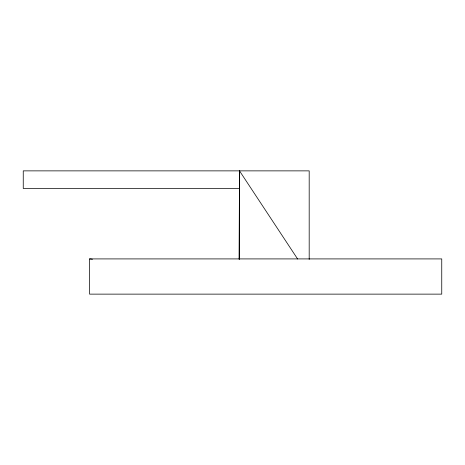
<?xml version="1.0" encoding="UTF-8"?>
<svg xmlns="http://www.w3.org/2000/svg" width="465" height="465" viewBox="0 0 465 465"><rect width="100%" height="100%" fill="white"/><g stroke="black" fill="none" stroke-linecap="round" stroke-linejoin="round"><path stroke-width="0.7" d="M239.068 259.156L239.51 170.87L297.641 259.017M239.661 188.476L23.25 188.476L23.25 170.87L309.184 170.87L309.184 259.453M89.571 258.912L441.75 258.912L441.75 294.13L89.571 294.13L89.571 258.912L92.454 259.249M239.51 170.87L239.51 259.423"/></g></svg>
